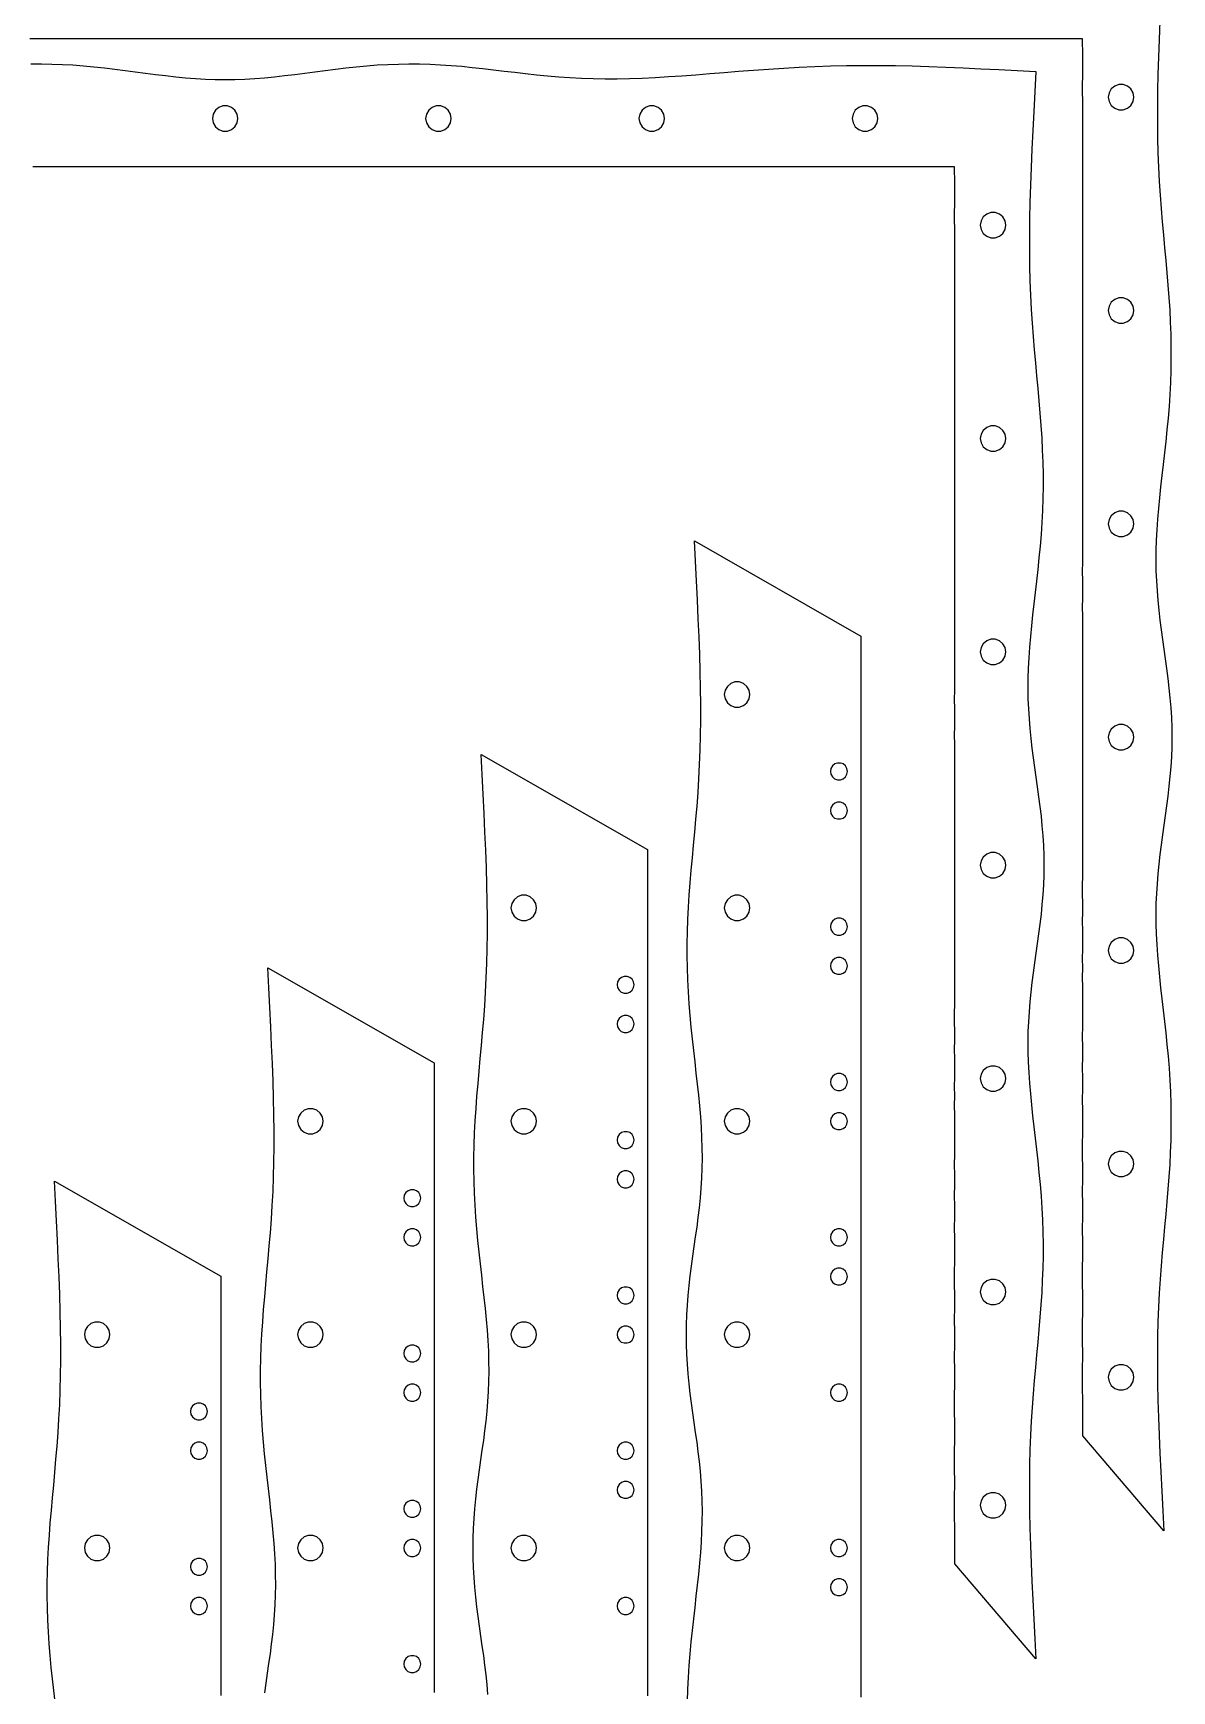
# Model space of a CAD drawing. Header units: metres. Extents: x 28 to 1492, y 12 to 1398.
# Drawn here: x 955 to 1221.9, y 806.5 to 1195 of the extents above; entities that cross this region are included whole.
import ezdxf

# ---------------------------------------------------------------- set-up
doc = ezdxf.new("R2010")
doc.units = ezdxf.units.M

msp = doc.modelspace()

# ---------------------------------------------------------------- linework, layer by layer
for points in [[(1219.1, 1197.78), (1218.92, 1193.53), (1218.76, 1189.4), (1218.64, 1185.38), (1218.55, 1181.48), (1218.51, 1177.7), (1218.51, 1174.02), (1218.56, 1170.44), (1218.65, 1166.96), (1218.78, 1163.58), (1218.95, 1160.27), (1219.16, 1157.04), (1219.39, 1153.88), (1219.65, 1150.78), (1219.92, 1147.73), (1220.19, 1144.72), (1220.47, 1141.76), (1220.73, 1138.82), (1220.98, 1135.91), (1221.2, 1133.02), (1221.39, 1130.14), (1221.54, 1127.28), (1221.64, 1124.43), (1221.7, 1121.59), (1221.7, 1118.76), (1221.66, 1115.94), (1221.57, 1113.12), (1221.42, 1110.33), (1221.24, 1107.54), (1221.01, 1104.78), (1220.75, 1102.03), (1220.47, 1099.31), (1220.17, 1096.61), (1219.86, 1093.94), (1219.56, 1091.3), (1219.26, 1088.69), (1218.98, 1086.12), (1218.74, 1083.58), (1218.52, 1081.07), (1218.35, 1078.6), (1218.23, 1076.15), (1218.16, 1073.74), (1218.14, 1071.36), (1218.18, 1069), (1218.27, 1066.66), (1218.42, 1064.34), (1218.61, 1062.03), (1218.84, 1059.74), (1219.11, 1057.46), (1219.4, 1055.18), (1219.72, 1052.9), (1220.04, 1050.63), (1220.36, 1048.35), (1220.68, 1046.07), (1220.97, 1043.79), (1221.23, 1041.5), (1221.46, 1039.2), (1221.65, 1036.91), (1221.78, 1034.6), (1221.87, 1032.3), (1221.9, 1030), (1221.87, 1027.7), (1221.78, 1025.4), (1221.65, 1023.09), (1221.46, 1020.8), (1221.23, 1018.5), (1220.97, 1016.21), (1220.68, 1013.93), (1220.36, 1011.65), (1220.04, 1009.37), (1219.72, 1007.1), (1219.4, 1004.82), (1219.11, 1002.54), (1218.84, 1000.26), (1218.61, 997.97), (1218.42, 995.66), (1218.27, 993.34), (1218.18, 991), (1218.14, 988.64), (1218.16, 986.26), (1218.23, 983.85), (1218.35, 981.4), (1218.52, 978.93), (1218.74, 976.42), (1218.98, 973.88), (1219.26, 971.31), (1219.56, 968.7), (1219.86, 966.06), (1220.17, 963.39), (1220.47, 960.69), (1220.75, 957.97), (1221.01, 955.22), (1221.24, 952.46), (1221.42, 949.67), (1221.57, 946.88), (1221.66, 944.06), (1221.7, 941.24), (1221.7, 938.41), (1221.64, 935.57), (1221.54, 932.72), (1221.39, 929.86), (1221.2, 926.98), (1220.98, 924.09), (1220.73, 921.18), (1220.47, 918.24), (1220.19, 915.28), (1219.92, 912.27), (1219.65, 909.22), (1219.39, 906.12), (1219.16, 902.96), (1218.95, 899.73), (1218.78, 896.42), (1218.65, 893.04), (1218.56, 889.56), (1218.51, 885.98), (1218.51, 882.3), (1218.55, 878.52), (1218.64, 874.62), (1218.76, 870.6), (1218.92, 866.47), (1219.1, 862.22), (1219.31, 857.84), (1219.53, 853.35), (1219.76, 848.74), (1220, 844.01), (1201, 866.31), (1201, 870.27), (1201, 874.15), (1200.99, 877.94), (1200.99, 881.64), (1201, 885.26), (1200.99, 888.8), (1200.99, 892.26), (1201, 895.66), (1201, 898.99), (1200.99, 902.25), (1200.99, 905.45), (1201, 908.6), (1201, 911.68), (1200.99, 914.71), (1201, 917.69), (1201, 920.62), (1200.99, 923.51), (1201, 926.34), (1201, 929.14), (1200.99, 931.89), (1200.99, 934.6), (1201, 937.27), (1201, 939.91), (1201, 942.51), (1200.99, 945.07), (1201, 947.61), (1201, 950.11), (1200.99, 952.58), (1201, 955.02), (1201, 957.44), (1200.99, 959.83), (1201, 962.2), (1201, 964.54), (1201, 966.86), (1201, 969.16), (1201, 971.43), (1200.99, 973.69), (1201, 975.93), (1200.99, 978.15), (1201, 980.35), (1201, 982.53), (1201, 984.7), (1200.99, 986.86), (1201, 989), (1201, 991.13), (1200.99, 993.24), (1200.99, 995.35), (1201, 997.44), (1201, 999.53), (1201, 1001.6), (1201, 1003.67), (1201, 1005.72), (1201, 1007.77), (1201, 1009.81), (1201, 1011.85), (1201, 1013.88), (1201, 1015.91), (1201, 1017.93), (1201, 1019.95), (1201, 1021.96), (1201, 1023.98), (1201, 1025.99), (1201, 1028), (1201, 1030), (1201, 1032), (1201, 1034.01), (1201, 1036.02), (1201, 1038.04), (1201, 1040.05), (1201, 1042.07), (1201, 1044.09), (1201, 1046.12), (1201, 1048.15), (1201, 1050.19), (1201, 1052.23), (1201, 1054.28), (1201, 1056.33), (1201, 1058.4), (1200.99, 1060.47), (1201, 1062.56), (1201, 1064.65), (1201, 1066.76), (1200.99, 1068.87), (1201, 1071), (1201, 1073.14), (1201, 1075.3), (1201, 1077.47), (1201, 1079.65), (1201, 1081.85), (1201, 1084.07), (1201, 1086.31), (1201, 1088.57), (1201, 1090.84), (1201, 1093.14), (1201, 1095.46), (1201, 1097.8), (1201, 1100.17), (1201, 1102.56), (1201, 1104.98), (1201, 1107.42), (1201, 1109.89), (1201, 1112.39), (1201, 1114.93), (1201, 1117.49), (1201, 1120.09), (1201, 1122.73), (1201, 1125.4), (1201, 1128.11), (1201, 1130.86), (1201, 1133.66), (1201, 1136.49), (1201, 1139.38), (1201, 1142.31), (1201, 1145.29), (1201, 1148.32), (1201, 1151.4), (1201, 1154.55), (1201, 1157.75), (1201, 1161.01), (1201, 1164.34), (1201, 1167.74), (1201, 1171.2), (1201, 1174.74), (1201, 1178.36), (1200.99, 1182.06), (1201, 1185.85), (1201, 1189.73), (1200.99, 1193.69), (1196.85, 1193.69), (1192.8, 1193.69), (1188.85, 1193.69), (1184.98, 1193.69), (1181.2, 1193.69), (1177.5, 1193.69), (1173.88, 1193.69), (1170.33, 1193.69), (1166.85, 1193.69), (1163.44, 1193.7), (1160.1, 1193.69), (1156.82, 1193.69), (1153.59, 1193.69), (1150.43, 1193.69), (1147.31, 1193.7), (1144.25, 1193.69), (1141.24, 1193.69), (1138.28, 1193.69), (1135.36, 1193.69), (1132.49, 1193.69), (1129.66, 1193.69), (1126.87, 1193.69), (1124.11, 1193.69), (1121.4, 1193.7), (1118.72, 1193.7), (1116.07, 1193.69), (1113.46, 1193.69), (1110.87, 1193.69), (1108.32, 1193.69), (1105.79, 1193.69), (1103.3, 1193.69), (1100.83, 1193.69), (1098.38, 1193.69), (1095.96, 1193.69), (1093.56, 1193.7), (1091.18, 1193.69), (1088.82, 1193.69), (1086.49, 1193.69), (1084.17, 1193.7), (1081.87, 1193.69), (1079.58, 1193.7), (1077.32, 1193.69), (1075.07, 1193.69), (1072.83, 1193.69), (1070.6, 1193.69), (1068.39, 1193.7), (1066.2, 1193.69), (1064.01, 1193.69), (1061.83, 1193.69), (1059.67, 1193.7), (1057.51, 1193.69), (1055.36, 1193.69), (1053.22, 1193.69), (1051.09, 1193.7), (1048.96, 1193.7), (1046.84, 1193.69), (1044.72, 1193.69), (1042.61, 1193.69), (1040.5, 1193.7), (1038.4, 1193.7), (1036.29, 1193.69), (1034.19, 1193.69), (1032.09, 1193.69), (1030, 1193.7), (1027.91, 1193.69), (1025.81, 1193.69), (1023.71, 1193.7), (1021.6, 1193.7), (1019.5, 1193.7), (1017.39, 1193.69), (1015.28, 1193.69), (1013.16, 1193.69), (1011.04, 1193.7), (1008.91, 1193.7), (1006.78, 1193.69), (1004.64, 1193.69), (1002.49, 1193.69), (1000.33, 1193.69), (998.17, 1193.69), (995.99, 1193.7), (993.8, 1193.69), (991.61, 1193.69), (989.4, 1193.69), (987.17, 1193.7), (984.93, 1193.69), (982.68, 1193.7), (980.42, 1193.7), (978.13, 1193.69), (975.83, 1193.69), (973.51, 1193.69), (971.18, 1193.7), (968.82, 1193.69), (966.44, 1193.69), (964.04, 1193.69), (961.62, 1193.69), (959.17, 1193.69), (956.7, 1193.69), (954.21, 1193.69)], [(954.45, 1187.79), (956.92, 1187.81), (959.4, 1187.77), (961.87, 1187.68), (964.34, 1187.54), (966.8, 1187.35), (969.25, 1187.12), (971.69, 1186.86), (974.12, 1186.57), (976.54, 1186.27), (978.94, 1185.95), (981.33, 1185.63), (983.7, 1185.33), (986.06, 1185.04), (988.41, 1184.78), (990.74, 1184.56), (993.07, 1184.38), (995.38, 1184.24), (997.7, 1184.16), (1000, 1184.14), (1002.3, 1184.16), (1004.62, 1184.24), (1006.93, 1184.38), (1009.26, 1184.56), (1011.59, 1184.78), (1013.94, 1185.04), (1016.3, 1185.33), (1018.67, 1185.63), (1021.06, 1185.95), (1023.46, 1186.27), (1025.88, 1186.57), (1028.31, 1186.86), (1030.75, 1187.12), (1033.2, 1187.35), (1035.66, 1187.54), (1038.13, 1187.68), (1040.6, 1187.77), (1043.08, 1187.81), (1045.55, 1187.79), (1048.03, 1187.72), (1050.51, 1187.6), (1052.98, 1187.43), (1055.46, 1187.23), (1057.94, 1186.98), (1060.42, 1186.71), (1062.91, 1186.42), (1065.4, 1186.12), (1067.92, 1185.82), (1070.44, 1185.53), (1072.99, 1185.25), (1075.57, 1185), (1078.18, 1184.78), (1080.83, 1184.6), (1083.52, 1184.46), (1086.26, 1184.37), (1089.05, 1184.32), (1091.9, 1184.33), (1094.8, 1184.38), (1097.77, 1184.49), (1100.81, 1184.63), (1103.91, 1184.81), (1107.07, 1185.03), (1110.3, 1185.27), (1113.59, 1185.53), (1116.95, 1185.8), (1120.36, 1186.07), (1123.83, 1186.34), (1127.35, 1186.59), (1130.92, 1186.82), (1134.54, 1187.02), (1138.2, 1187.18), (1141.91, 1187.31), (1145.65, 1187.4), (1149.43, 1187.45), (1153.25, 1187.45), (1157.11, 1187.41), (1161.01, 1187.32), (1164.95, 1187.2), (1168.95, 1187.05), (1173.01, 1186.87), (1177.13, 1186.67), (1181.33, 1186.45), (1185.61, 1186.22), (1189.99, 1186), (1189.76, 1181.26), (1189.53, 1176.65), (1189.31, 1172.16), (1189.1, 1167.78), (1188.92, 1163.53), (1188.76, 1159.4), (1188.64, 1155.38), (1188.55, 1151.48), (1188.51, 1147.7), (1188.51, 1144.02), (1188.56, 1140.44), (1188.65, 1136.96), (1188.78, 1133.58), (1188.95, 1130.27), (1189.16, 1127.04), (1189.39, 1123.88), (1189.65, 1120.78), (1189.92, 1117.73), (1190.19, 1114.72), (1190.47, 1111.76), (1190.73, 1108.82), (1190.98, 1105.91), (1191.2, 1103.02), (1191.39, 1100.14), (1191.54, 1097.28), (1191.64, 1094.43), (1191.7, 1091.59), (1191.7, 1088.76), (1191.66, 1085.94), (1191.57, 1083.12), (1191.42, 1080.33), (1191.24, 1077.54), (1191.01, 1074.78), (1190.75, 1072.03), (1190.47, 1069.31), (1190.17, 1066.61), (1189.86, 1063.94), (1189.56, 1061.3), (1189.26, 1058.69), (1188.98, 1056.12), (1188.74, 1053.58), (1188.52, 1051.07), (1188.35, 1048.6), (1188.23, 1046.15), (1188.16, 1043.74), (1188.14, 1041.36), (1188.18, 1039), (1188.27, 1036.66), (1188.42, 1034.34), (1188.61, 1032.03), (1188.84, 1029.74), (1189.11, 1027.46), (1189.4, 1025.18), (1189.72, 1022.9), (1190.04, 1020.63), (1190.36, 1018.35), (1190.68, 1016.07), (1190.97, 1013.79), (1191.23, 1011.5), (1191.46, 1009.2), (1191.65, 1006.91), (1191.78, 1004.6), (1191.87, 1002.3), (1191.9, 1000), (1191.87, 997.7), (1191.78, 995.4), (1191.65, 993.09), (1191.46, 990.8), (1191.23, 988.5), (1190.97, 986.21), (1190.68, 983.93), (1190.36, 981.65), (1190.04, 979.37), (1189.72, 977.1), (1189.4, 974.82), (1189.11, 972.54), (1188.84, 970.26), (1188.61, 967.97), (1188.42, 965.66), (1188.27, 963.34), (1188.18, 961), (1188.14, 958.64), (1188.16, 956.26), (1188.23, 953.85), (1188.35, 951.4), (1188.52, 948.93), (1188.74, 946.42), (1188.98, 943.88), (1189.26, 941.31), (1189.56, 938.7), (1189.86, 936.06), (1190.17, 933.39), (1190.47, 930.69), (1190.75, 927.97), (1191.01, 925.22), (1191.24, 922.46), (1191.42, 919.67), (1191.57, 916.88), (1191.66, 914.06), (1191.7, 911.24), (1191.7, 908.41), (1191.64, 905.57), (1191.54, 902.72), (1191.39, 899.86), (1191.2, 896.98), (1190.98, 894.09), (1190.73, 891.18), (1190.47, 888.24), (1190.19, 885.28), (1189.92, 882.27), (1189.65, 879.22), (1189.39, 876.12), (1189.16, 872.96), (1188.95, 869.73), (1188.78, 866.42), (1188.65, 863.04), (1188.56, 859.56), (1188.51, 855.98), (1188.51, 852.3), (1188.55, 848.52), (1188.64, 844.62), (1188.76, 840.6), (1188.92, 836.47), (1189.1, 832.22), (1189.31, 827.84), (1189.53, 823.35), (1189.76, 818.74), (1190, 814.01), (1171, 836.31), (1171, 840.27), (1171, 844.15), (1170.99, 847.94), (1170.99, 851.64), (1171, 855.26), (1170.99, 858.8), (1170.99, 862.26), (1171, 865.66), (1171, 868.99), (1170.99, 872.25), (1170.99, 875.45), (1171, 878.6), (1171, 881.68), (1170.99, 884.71), (1171, 887.69), (1171, 890.62), (1170.99, 893.51), (1171, 896.34), (1171, 899.14), (1170.99, 901.89), (1170.99, 904.6), (1171, 907.27), (1171, 909.91), (1171, 912.51), (1170.99, 915.07), (1171, 917.61), (1171, 920.11), (1170.99, 922.58), (1171, 925.02), (1171, 927.44), (1170.99, 929.83), (1171, 932.2), (1171, 934.54), (1171, 936.86), (1171, 939.16), (1171, 941.43), (1170.99, 943.69), (1171, 945.93), (1170.99, 948.15), (1171, 950.35), (1171, 952.53), (1171, 954.7), (1170.99, 956.86), (1171, 959), (1171, 961.13), (1170.99, 963.24), (1170.99, 965.35), (1171, 967.44), (1171, 969.53), (1171, 971.6), (1171, 973.67), (1171, 975.72), (1171, 977.77), (1171, 979.81), (1171, 981.85), (1171, 983.88), (1171, 985.91), (1171, 987.93), (1171, 989.95), (1171, 991.96), (1171, 993.98), (1171, 995.99), (1171, 998), (1171, 1000), (1171, 1002), (1171, 1004.01), (1171, 1006.02), (1171, 1008.04), (1171, 1010.05), (1171, 1012.07), (1171, 1014.09), (1171, 1016.12), (1171, 1018.15), (1171, 1020.19), (1171, 1022.23), (1171, 1024.28), (1171, 1026.33), (1171, 1028.4), (1170.99, 1030.47), (1171, 1032.56), (1171, 1034.65), (1171, 1036.76), (1170.99, 1038.87), (1171, 1041), (1171, 1043.14), (1171, 1045.3), (1171, 1047.47), (1171, 1049.65), (1171, 1051.85), (1171, 1054.07), (1171, 1056.31), (1171, 1058.57), (1171, 1060.84), (1171, 1063.14), (1171, 1065.46), (1171, 1067.8), (1171, 1070.17), (1171, 1072.56), (1171, 1074.98), (1171, 1077.42), (1171, 1079.89), (1171, 1082.39), (1171, 1084.93), (1171, 1087.49), (1171, 1090.09), (1171, 1092.73), (1171, 1095.4), (1171, 1098.11), (1171, 1100.86), (1171, 1103.66), (1171, 1106.49), (1171, 1109.38), (1171, 1112.31), (1171, 1115.29), (1171, 1118.32), (1171, 1121.4), (1171, 1124.55), (1171, 1127.75), (1171, 1131.01), (1171, 1134.34), (1171, 1137.74), (1171, 1141.2), (1171, 1144.74), (1171, 1148.36), (1170.99, 1152.06), (1171, 1155.85), (1171, 1159.73), (1170.99, 1163.69), (1166.85, 1163.69), (1162.8, 1163.69), (1158.85, 1163.69), (1154.98, 1163.69), (1151.2, 1163.69), (1147.5, 1163.69), (1143.88, 1163.69), (1140.33, 1163.69), (1136.85, 1163.69), (1133.44, 1163.7), (1130.1, 1163.69), (1126.82, 1163.69), (1123.59, 1163.69), (1120.43, 1163.69), (1117.31, 1163.7), (1114.25, 1163.69), (1111.24, 1163.69), (1108.28, 1163.69), (1105.36, 1163.69), (1102.49, 1163.69), (1099.66, 1163.69), (1096.87, 1163.69), (1094.11, 1163.69), (1091.4, 1163.7), (1088.72, 1163.7), (1086.07, 1163.69), (1083.46, 1163.69), (1080.87, 1163.69), (1078.32, 1163.69), (1075.79, 1163.69), (1073.3, 1163.69), (1070.83, 1163.69), (1068.38, 1163.69), (1065.96, 1163.69), (1063.56, 1163.7), (1061.18, 1163.69), (1058.82, 1163.69), (1056.49, 1163.69), (1054.17, 1163.7), (1051.87, 1163.69), (1049.58, 1163.7), (1047.32, 1163.69), (1045.07, 1163.69), (1042.83, 1163.69), (1040.6, 1163.69), (1038.39, 1163.7), (1036.2, 1163.69), (1034.01, 1163.69), (1031.83, 1163.69), (1029.67, 1163.7), (1027.51, 1163.69), (1025.36, 1163.69), (1023.22, 1163.69), (1021.09, 1163.7), (1018.96, 1163.7), (1016.84, 1163.69), (1014.72, 1163.69), (1012.61, 1163.69), (1010.5, 1163.7), (1008.4, 1163.7), (1006.29, 1163.69), (1004.19, 1163.69), (1002.09, 1163.69), (1000, 1163.7), (997.91, 1163.69), (995.81, 1163.69), (993.71, 1163.7), (991.6, 1163.7), (989.5, 1163.7), (987.39, 1163.69), (985.28, 1163.69), (983.16, 1163.69), (981.04, 1163.7), (978.91, 1163.7), (976.78, 1163.69), (974.64, 1163.69), (972.49, 1163.69), (970.33, 1163.69), (968.17, 1163.69), (965.99, 1163.7), (963.8, 1163.69), (961.61, 1163.69), (959.4, 1163.69), (957.17, 1163.7), (954.93, 1163.69)], [(1213, 1180), (1212.81, 1181.02), (1212.29, 1181.92), (1211.5, 1182.59), (1210.52, 1182.95), (1209.48, 1182.95), (1208.51, 1182.59), (1207.71, 1181.92), (1207.19, 1181.02), (1207, 1180), (1207.19, 1178.98), (1207.71, 1178.08), (1208.5, 1177.41), (1209.48, 1177.05), (1210.52, 1177.05), (1211.5, 1177.41), (1212.29, 1178.08), (1212.81, 1178.98), (1213, 1180)], [(1003, 1175), (1002.81, 1176.02), (1002.29, 1176.92), (1001.5, 1177.59), (1000.52, 1177.95), (999.48, 1177.95), (998.51, 1177.59), (997.71, 1176.92), (997.19, 1176.02), (997, 1175), (997.19, 1173.98), (997.71, 1173.08), (998.5, 1172.41), (999.48, 1172.05), (1000.52, 1172.05), (1001.5, 1172.41), (1002.29, 1173.08), (1002.81, 1173.98), (1003, 1175)], [(1053, 1175), (1052.81, 1176.02), (1052.29, 1176.92), (1051.5, 1177.59), (1050.52, 1177.95), (1049.48, 1177.95), (1048.51, 1177.59), (1047.71, 1176.92), (1047.19, 1176.02), (1047, 1175), (1047.19, 1173.98), (1047.71, 1173.08), (1048.5, 1172.41), (1049.48, 1172.05), (1050.52, 1172.05), (1051.5, 1172.41), (1052.29, 1173.08), (1052.81, 1173.98), (1053, 1175)], [(1103, 1175), (1102.81, 1176.02), (1102.29, 1176.92), (1101.5, 1177.59), (1100.52, 1177.95), (1099.48, 1177.95), (1098.51, 1177.59), (1097.71, 1176.92), (1097.19, 1176.02), (1097, 1175), (1097.19, 1173.98), (1097.71, 1173.08), (1098.5, 1172.41), (1099.48, 1172.05), (1100.52, 1172.05), (1101.5, 1172.41), (1102.29, 1173.08), (1102.81, 1173.98), (1103, 1175)], [(1153, 1175), (1152.81, 1176.02), (1152.29, 1176.92), (1151.5, 1177.59), (1150.52, 1177.95), (1149.48, 1177.95), (1148.51, 1177.59), (1147.71, 1176.92), (1147.19, 1176.02), (1147, 1175), (1147.19, 1173.98), (1147.71, 1173.08), (1148.5, 1172.41), (1149.48, 1172.05), (1150.52, 1172.05), (1151.5, 1172.41), (1152.29, 1173.08), (1152.81, 1173.98), (1153, 1175)], [(1183, 1150), (1182.81, 1151.02), (1182.29, 1151.92), (1181.5, 1152.59), (1180.52, 1152.95), (1179.48, 1152.95), (1178.51, 1152.59), (1177.71, 1151.92), (1177.19, 1151.02), (1177, 1150), (1177.19, 1148.98), (1177.71, 1148.08), (1178.5, 1147.41), (1179.48, 1147.05), (1180.52, 1147.05), (1181.5, 1147.41), (1182.29, 1148.08), (1182.81, 1148.98), (1183, 1150)], [(1213, 1130), (1212.81, 1131.02), (1212.29, 1131.92), (1211.5, 1132.59), (1210.52, 1132.95), (1209.48, 1132.95), (1208.51, 1132.59), (1207.71, 1131.92), (1207.19, 1131.02), (1207, 1130), (1207.19, 1128.98), (1207.71, 1128.08), (1208.5, 1127.41), (1209.48, 1127.05), (1210.52, 1127.05), (1211.5, 1127.41), (1212.29, 1128.08), (1212.81, 1128.98), (1213, 1130)], [(1183, 1100), (1182.81, 1101.02), (1182.29, 1101.92), (1181.5, 1102.59), (1180.52, 1102.95), (1179.48, 1102.95), (1178.51, 1102.59), (1177.71, 1101.92), (1177.19, 1101.02), (1177, 1100), (1177.19, 1098.98), (1177.71, 1098.08), (1178.5, 1097.41), (1179.48, 1097.05), (1180.52, 1097.05), (1181.5, 1097.41), (1182.29, 1098.08), (1182.81, 1098.98), (1183, 1100)], [(1213, 1080), (1212.81, 1081.02), (1212.29, 1081.92), (1211.5, 1082.59), (1210.52, 1082.95), (1209.48, 1082.95), (1208.51, 1082.59), (1207.71, 1081.92), (1207.19, 1081.02), (1207, 1080), (1207.19, 1078.98), (1207.71, 1078.08), (1208.5, 1077.41), (1209.48, 1077.05), (1210.52, 1077.05), (1211.5, 1077.41), (1212.29, 1078.08), (1212.81, 1078.98), (1213, 1080)], [(1108.34, 804.06), (1108.43, 806.88), (1108.58, 809.67), (1108.76, 812.46), (1108.99, 815.22), (1109.25, 817.97), (1109.53, 820.69), (1109.83, 823.39), (1110.14, 826.06), (1110.44, 828.7), (1110.74, 831.31), (1111.02, 833.88), (1111.26, 836.42), (1111.48, 838.93), (1111.65, 841.4), (1111.77, 843.85), (1111.84, 846.26), (1111.86, 848.64), (1111.82, 851), (1111.73, 853.34), (1111.58, 855.66), (1111.39, 857.97), (1111.16, 860.26), (1110.89, 862.54), (1110.6, 864.82), (1110.28, 867.1), (1109.96, 869.37), (1109.64, 871.65), (1109.32, 873.93), (1109.03, 876.21), (1108.77, 878.5), (1108.54, 880.8), (1108.35, 883.09), (1108.22, 885.4), (1108.13, 887.7), (1108.1, 890), (1108.13, 892.3), (1108.22, 894.6), (1108.35, 896.91), (1108.54, 899.2), (1108.77, 901.5), (1109.03, 903.79), (1109.32, 906.07), (1109.64, 908.35), (1109.96, 910.63), (1110.28, 912.9), (1110.6, 915.18), (1110.89, 917.46), (1111.16, 919.74), (1111.39, 922.03), (1111.58, 924.34), (1111.73, 926.66), (1111.82, 929), (1111.86, 931.36), (1111.84, 933.74), (1111.77, 936.15), (1111.65, 938.6), (1111.48, 941.07), (1111.26, 943.58), (1111.02, 946.12), (1110.74, 948.69), (1110.44, 951.3), (1110.14, 953.94), (1109.83, 956.61), (1109.53, 959.31), (1109.25, 962.03), (1108.99, 964.78), (1108.76, 967.54), (1108.58, 970.33), (1108.43, 973.12), (1108.34, 975.94), (1108.3, 978.76), (1108.3, 981.59), (1108.36, 984.43), (1108.46, 987.28), (1108.61, 990.14), (1108.8, 993.02), (1109.02, 995.91), (1109.27, 998.82), (1109.53, 1001.76), (1109.81, 1004.72), (1110.08, 1007.73), (1110.35, 1010.78), (1110.61, 1013.88), (1110.84, 1017.04), (1111.05, 1020.27), (1111.22, 1023.58), (1111.35, 1026.96), (1111.44, 1030.44), (1111.49, 1034.02), (1111.49, 1037.7), (1111.45, 1041.48), (1111.36, 1045.38), (1111.24, 1049.4), (1111.08, 1053.53), (1110.9, 1057.78), (1110.69, 1062.16), (1110.47, 1066.65), (1110.24, 1071.26), (1110, 1075.99), (1149, 1053.69), (1149, 1049.73), (1149, 1045.85), (1149.01, 1042.06), (1149.01, 1038.36), (1149, 1034.74), (1149.01, 1031.2), (1149.01, 1027.74), (1149, 1024.34), (1149, 1021.01), (1149.01, 1017.75), (1149.01, 1014.55), (1149, 1011.4), (1149, 1008.32), (1149.01, 1005.29), (1149, 1002.31), (1149, 999.38), (1149.01, 996.49), (1149, 993.66), (1149, 990.86), (1149.01, 988.11), (1149.01, 985.4), (1149, 982.73), (1149, 980.09), (1149, 977.49), (1149.01, 974.93), (1149, 972.39), (1149, 969.89), (1149.01, 967.42), (1149, 964.98), (1149, 962.56), (1149.01, 960.17), (1149, 957.8), (1149, 955.46), (1149, 953.14), (1149, 950.84), (1149, 948.57), (1149.01, 946.31), (1149, 944.07), (1149.01, 941.85), (1149, 939.65), (1149, 937.47), (1149, 935.3), (1149.01, 933.14), (1149, 931), (1149, 928.87), (1149.01, 926.76), (1149.01, 924.65), (1149, 922.56), (1149, 920.47), (1149, 918.4), (1149, 916.33), (1149, 914.28), (1149, 912.23), (1149, 910.19), (1149, 908.15), (1149, 906.12), (1149, 904.09), (1149, 902.07), (1149, 900.05), (1149, 898.04), (1149, 896.02), (1149, 894.01), (1149, 892), (1149, 890), (1149, 888), (1149, 885.99), (1149, 883.98), (1149, 881.96), (1149, 879.95), (1149, 877.93), (1149, 875.91), (1149, 873.88), (1149, 871.85), (1149, 869.81), (1149, 867.77), (1149, 865.72), (1149, 863.67), (1149, 861.6), (1149.01, 859.53), (1149, 857.44), (1149, 855.35), (1149, 853.24), (1149.01, 851.13), (1149, 849), (1149, 846.86), (1149, 844.7), (1149, 842.53), (1149, 840.35), (1149, 838.15), (1149, 835.93), (1149, 833.69), (1149, 831.43), (1149, 829.16), (1149, 826.86), (1149, 824.54), (1149, 822.2), (1149, 819.83), (1149, 817.44), (1149, 815.02), (1149, 812.58), (1149, 810.11), (1149, 807.61), (1149, 805.07)], [(1183, 1050), (1182.81, 1051.02), (1182.29, 1051.92), (1181.5, 1052.59), (1180.52, 1052.95), (1179.48, 1052.95), (1178.51, 1052.59), (1177.71, 1051.92), (1177.19, 1051.02), (1177, 1050), (1177.19, 1048.98), (1177.71, 1048.08), (1178.5, 1047.41), (1179.48, 1047.05), (1180.52, 1047.05), (1181.5, 1047.41), (1182.29, 1048.08), (1182.81, 1048.98), (1183, 1050)], [(1123, 1040), (1122.81, 1041.02), (1122.29, 1041.92), (1121.5, 1042.59), (1120.52, 1042.95), (1119.48, 1042.95), (1118.51, 1042.59), (1117.71, 1041.92), (1117.19, 1041.02), (1117, 1040), (1117.19, 1038.98), (1117.71, 1038.08), (1118.5, 1037.41), (1119.48, 1037.05), (1120.52, 1037.05), (1121.5, 1037.41), (1122.29, 1038.08), (1122.81, 1038.98), (1123, 1040)], [(1213, 1030), (1212.81, 1031.02), (1212.29, 1031.92), (1211.5, 1032.59), (1210.52, 1032.95), (1209.48, 1032.95), (1208.51, 1032.59), (1207.71, 1031.92), (1207.19, 1031.02), (1207, 1030), (1207.19, 1028.98), (1207.71, 1028.08), (1208.5, 1027.41), (1209.48, 1027.05), (1210.52, 1027.05), (1211.5, 1027.41), (1212.29, 1028.08), (1212.81, 1028.98), (1213, 1030)], [(1061.58, 805.66), (1061.39, 807.97), (1061.16, 810.26), (1060.89, 812.54), (1060.6, 814.82), (1060.28, 817.1), (1059.96, 819.37), (1059.64, 821.65), (1059.32, 823.93), (1059.03, 826.21), (1058.77, 828.5), (1058.54, 830.8), (1058.35, 833.09), (1058.22, 835.4), (1058.13, 837.7), (1058.1, 840), (1058.13, 842.3), (1058.22, 844.6), (1058.35, 846.91), (1058.54, 849.2), (1058.77, 851.5), (1059.03, 853.79), (1059.32, 856.07), (1059.64, 858.35), (1059.96, 860.63), (1060.28, 862.9), (1060.6, 865.18), (1060.89, 867.46), (1061.16, 869.74), (1061.39, 872.03), (1061.58, 874.34), (1061.73, 876.66), (1061.82, 879), (1061.86, 881.36), (1061.84, 883.74), (1061.77, 886.15), (1061.65, 888.6), (1061.48, 891.07), (1061.26, 893.58), (1061.02, 896.12), (1060.74, 898.69), (1060.44, 901.3), (1060.14, 903.94), (1059.83, 906.61), (1059.53, 909.31), (1059.25, 912.03), (1058.99, 914.78), (1058.76, 917.54), (1058.58, 920.33), (1058.43, 923.12), (1058.34, 925.94), (1058.3, 928.76), (1058.3, 931.59), (1058.36, 934.43), (1058.46, 937.28), (1058.61, 940.14), (1058.8, 943.02), (1059.02, 945.91), (1059.27, 948.82), (1059.53, 951.76), (1059.81, 954.72), (1060.08, 957.73), (1060.35, 960.78), (1060.61, 963.88), (1060.84, 967.04), (1061.05, 970.27), (1061.22, 973.58), (1061.35, 976.96), (1061.44, 980.44), (1061.49, 984.02), (1061.49, 987.7), (1061.45, 991.48), (1061.36, 995.38), (1061.24, 999.4), (1061.08, 1003.53), (1060.9, 1007.78), (1060.69, 1012.16), (1060.47, 1016.65), (1060.24, 1021.26), (1060, 1025.99), (1099, 1003.69), (1099, 999.73), (1099, 995.85), (1099.01, 992.06), (1099.01, 988.36), (1099, 984.74), (1099.01, 981.2), (1099.01, 977.74), (1099, 974.34), (1099, 971.01), (1099.01, 967.75), (1099.01, 964.55), (1099, 961.4), (1099, 958.32), (1099.01, 955.29), (1099, 952.31), (1099, 949.38), (1099.01, 946.49), (1099, 943.66), (1099, 940.86), (1099.01, 938.11), (1099.01, 935.4), (1099, 932.73), (1099, 930.09), (1099, 927.49), (1099.01, 924.93), (1099, 922.39), (1099, 919.89), (1099.01, 917.42), (1099, 914.98), (1099, 912.56), (1099.01, 910.17), (1099, 907.8), (1099, 905.46), (1099, 903.14), (1099, 900.84), (1099, 898.57), (1099.01, 896.31), (1099, 894.07), (1099.01, 891.85), (1099, 889.65), (1099, 887.47), (1099, 885.3), (1099.01, 883.14), (1099, 881), (1099, 878.87), (1099.01, 876.76), (1099.01, 874.65), (1099, 872.56), (1099, 870.47), (1099, 868.4), (1099, 866.33), (1099, 864.28), (1099, 862.23), (1099, 860.19), (1099, 858.15), (1099, 856.12), (1099, 854.09), (1099, 852.07), (1099, 850.05), (1099, 848.04), (1099, 846.02), (1099, 844.01), (1099, 842), (1099, 840), (1099, 838), (1099, 835.99), (1099, 833.98), (1099, 831.96), (1099, 829.95), (1099, 827.93), (1099, 825.91), (1099, 823.88), (1099, 821.85), (1099, 819.81), (1099, 817.77), (1099, 815.72), (1099, 813.67), (1099, 811.6), (1099.01, 809.53), (1099, 807.44), (1099, 805.35)], [(1145.86, 1022), (1145.73, 1022.68), (1145.39, 1023.28), (1144.86, 1023.73), (1144.2, 1023.96), (1143.52, 1023.96), (1142.87, 1023.73), (1142.33, 1023.28), (1141.99, 1022.68), (1141.86, 1022), (1141.99, 1021.32), (1142.33, 1020.72), (1142.86, 1020.27), (1143.52, 1020.04), (1144.2, 1020.04), (1144.86, 1020.27), (1145.39, 1020.72), (1145.73, 1021.32), (1145.86, 1022)], [(1145.86, 1012.8), (1145.73, 1013.48), (1145.39, 1014.08), (1144.86, 1014.53), (1144.2, 1014.76), (1143.52, 1014.76), (1142.87, 1014.53), (1142.33, 1014.08), (1141.99, 1013.48), (1141.86, 1012.8), (1141.99, 1012.12), (1142.33, 1011.52), (1142.86, 1011.07), (1143.52, 1010.84), (1144.2, 1010.84), (1144.86, 1011.07), (1145.39, 1011.52), (1145.73, 1012.12), (1145.86, 1012.8)], [(1183, 1000), (1182.81, 1001.02), (1182.29, 1001.92), (1181.5, 1002.59), (1180.52, 1002.95), (1179.48, 1002.95), (1178.51, 1002.59), (1177.71, 1001.92), (1177.19, 1001.02), (1177, 1000), (1177.19, 998.98), (1177.71, 998.08), (1178.5, 997.41), (1179.48, 997.05), (1180.52, 997.05), (1181.5, 997.41), (1182.29, 998.08), (1182.81, 998.98), (1183, 1000)], [(1073, 990), (1072.81, 991.02), (1072.29, 991.92), (1071.5, 992.59), (1070.52, 992.95), (1069.48, 992.95), (1068.51, 992.59), (1067.71, 991.92), (1067.19, 991.02), (1067, 990), (1067.19, 988.98), (1067.71, 988.08), (1068.5, 987.41), (1069.48, 987.05), (1070.52, 987.05), (1071.5, 987.41), (1072.29, 988.08), (1072.81, 988.98), (1073, 990)], [(1123, 990), (1122.81, 991.02), (1122.29, 991.92), (1121.5, 992.59), (1120.52, 992.95), (1119.48, 992.95), (1118.51, 992.59), (1117.71, 991.92), (1117.19, 991.02), (1117, 990), (1117.19, 988.98), (1117.71, 988.08), (1118.5, 987.41), (1119.48, 987.05), (1120.52, 987.05), (1121.5, 987.41), (1122.29, 988.08), (1122.81, 988.98), (1123, 990)], [(1145.86, 985.6), (1145.73, 986.28), (1145.39, 986.88), (1144.86, 987.33), (1144.2, 987.56), (1143.52, 987.56), (1142.87, 987.33), (1142.33, 986.88), (1141.99, 986.28), (1141.86, 985.6), (1141.99, 984.92), (1142.33, 984.32), (1142.86, 983.87), (1143.52, 983.64), (1144.2, 983.64), (1144.86, 983.87), (1145.39, 984.32), (1145.73, 984.92), (1145.86, 985.6)], [(1213, 980), (1212.81, 981.02), (1212.29, 981.92), (1211.5, 982.59), (1210.52, 982.95), (1209.48, 982.95), (1208.51, 982.59), (1207.71, 981.92), (1207.19, 981.02), (1207, 980), (1207.19, 978.98), (1207.71, 978.08), (1208.5, 977.41), (1209.48, 977.05), (1210.52, 977.05), (1211.5, 977.41), (1212.29, 978.08), (1212.81, 978.98), (1213, 980)], [(1009.32, 806.07), (1009.64, 808.35), (1009.96, 810.63), (1010.28, 812.9), (1010.6, 815.18), (1010.89, 817.46), (1011.16, 819.74), (1011.39, 822.03), (1011.58, 824.34), (1011.73, 826.66), (1011.82, 829), (1011.86, 831.36), (1011.84, 833.74), (1011.77, 836.15), (1011.65, 838.6), (1011.48, 841.07), (1011.26, 843.58), (1011.02, 846.12), (1010.74, 848.69), (1010.44, 851.3), (1010.14, 853.94), (1009.83, 856.61), (1009.53, 859.31), (1009.25, 862.03), (1008.99, 864.78), (1008.76, 867.54), (1008.58, 870.33), (1008.43, 873.12), (1008.34, 875.94), (1008.3, 878.76), (1008.3, 881.59), (1008.36, 884.43), (1008.46, 887.28), (1008.61, 890.14), (1008.8, 893.02), (1009.02, 895.91), (1009.27, 898.82), (1009.53, 901.76), (1009.81, 904.72), (1010.08, 907.73), (1010.35, 910.78), (1010.61, 913.88), (1010.84, 917.04), (1011.05, 920.27), (1011.22, 923.58), (1011.35, 926.96), (1011.44, 930.44), (1011.49, 934.02), (1011.49, 937.7), (1011.45, 941.48), (1011.36, 945.38), (1011.24, 949.4), (1011.08, 953.53), (1010.9, 957.78), (1010.69, 962.16), (1010.47, 966.65), (1010.24, 971.26), (1010, 975.99), (1049, 953.69), (1049, 949.73), (1049, 945.85), (1049.01, 942.06), (1049.01, 938.36), (1049, 934.74), (1049.01, 931.2), (1049.01, 927.74), (1049, 924.34), (1049, 921.01), (1049.01, 917.75), (1049.01, 914.55), (1049, 911.4), (1049, 908.32), (1049.01, 905.29), (1049, 902.31), (1049, 899.38), (1049.01, 896.49), (1049, 893.66), (1049, 890.86), (1049.01, 888.11), (1049.01, 885.4), (1049, 882.73), (1049, 880.09), (1049, 877.49), (1049.01, 874.93), (1049, 872.39), (1049, 869.89), (1049.01, 867.42), (1049, 864.98), (1049, 862.56), (1049.01, 860.17), (1049, 857.8), (1049, 855.46), (1049, 853.14), (1049, 850.84), (1049, 848.57), (1049.01, 846.31), (1049, 844.07), (1049.01, 841.85), (1049, 839.65), (1049, 837.47), (1049, 835.3), (1049.01, 833.14), (1049, 831), (1049, 828.87), (1049.01, 826.76), (1049.01, 824.65), (1049, 822.56), (1049, 820.47), (1049, 818.4), (1049, 816.33), (1049, 814.28), (1049, 812.23), (1049, 810.19), (1049, 808.15), (1049, 806.12)], [(1145.86, 976.4), (1145.73, 977.08), (1145.39, 977.68), (1144.86, 978.13), (1144.2, 978.36), (1143.52, 978.36), (1142.87, 978.13), (1142.33, 977.68), (1141.99, 977.08), (1141.86, 976.4), (1141.99, 975.72), (1142.33, 975.12), (1142.86, 974.67), (1143.52, 974.44), (1144.2, 974.44), (1144.86, 974.67), (1145.39, 975.12), (1145.73, 975.72), (1145.86, 976.4)], [(1095.86, 972), (1095.73, 972.68), (1095.39, 973.28), (1094.86, 973.73), (1094.2, 973.96), (1093.52, 973.96), (1092.87, 973.73), (1092.33, 973.28), (1091.99, 972.68), (1091.86, 972), (1091.99, 971.32), (1092.33, 970.72), (1092.86, 970.27), (1093.52, 970.04), (1094.2, 970.04), (1094.86, 970.27), (1095.39, 970.72), (1095.73, 971.32), (1095.86, 972)], [(1095.86, 962.8), (1095.73, 963.48), (1095.39, 964.08), (1094.86, 964.53), (1094.2, 964.76), (1093.52, 964.76), (1092.87, 964.53), (1092.33, 964.08), (1091.99, 963.48), (1091.86, 962.8), (1091.99, 962.12), (1092.33, 961.52), (1092.86, 961.07), (1093.52, 960.84), (1094.2, 960.84), (1094.86, 961.07), (1095.39, 961.52), (1095.73, 962.12), (1095.86, 962.8)], [(1183, 950), (1182.81, 951.02), (1182.29, 951.92), (1181.5, 952.59), (1180.52, 952.95), (1179.48, 952.95), (1178.51, 952.59), (1177.71, 951.92), (1177.19, 951.02), (1177, 950), (1177.19, 948.98), (1177.71, 948.08), (1178.5, 947.41), (1179.48, 947.05), (1180.52, 947.05), (1181.5, 947.41), (1182.29, 948.08), (1182.81, 948.98), (1183, 950)], [(1145.86, 949.2), (1145.73, 949.88), (1145.39, 950.48), (1144.86, 950.93), (1144.2, 951.16), (1143.52, 951.16), (1142.87, 950.93), (1142.33, 950.48), (1141.99, 949.88), (1141.86, 949.2), (1141.99, 948.52), (1142.33, 947.92), (1142.86, 947.47), (1143.52, 947.24), (1144.2, 947.24), (1144.86, 947.47), (1145.39, 947.92), (1145.73, 948.52), (1145.86, 949.2)], [(1023, 940), (1022.81, 941.02), (1022.29, 941.92), (1021.5, 942.59), (1020.52, 942.95), (1019.48, 942.95), (1018.51, 942.59), (1017.71, 941.92), (1017.19, 941.02), (1017, 940), (1017.19, 938.98), (1017.71, 938.08), (1018.5, 937.41), (1019.48, 937.05), (1020.52, 937.05), (1021.5, 937.41), (1022.29, 938.08), (1022.81, 938.98), (1023, 940)], [(1073, 940), (1072.81, 941.02), (1072.29, 941.92), (1071.5, 942.59), (1070.52, 942.95), (1069.48, 942.95), (1068.51, 942.59), (1067.71, 941.92), (1067.19, 941.02), (1067, 940), (1067.19, 938.98), (1067.71, 938.08), (1068.5, 937.41), (1069.48, 937.05), (1070.52, 937.05), (1071.5, 937.41), (1072.29, 938.08), (1072.81, 938.98), (1073, 940)], [(1123, 940), (1122.81, 941.02), (1122.29, 941.92), (1121.5, 942.59), (1120.52, 942.95), (1119.48, 942.95), (1118.51, 942.59), (1117.71, 941.92), (1117.19, 941.02), (1117, 940), (1117.19, 938.98), (1117.71, 938.08), (1118.5, 937.41), (1119.48, 937.05), (1120.52, 937.05), (1121.5, 937.41), (1122.29, 938.08), (1122.81, 938.98), (1123, 940)], [(1145.86, 940), (1145.73, 940.68), (1145.39, 941.28), (1144.86, 941.73), (1144.2, 941.96), (1143.52, 941.96), (1142.87, 941.73), (1142.33, 941.28), (1141.99, 940.68), (1141.86, 940), (1141.99, 939.32), (1142.33, 938.72), (1142.86, 938.27), (1143.52, 938.04), (1144.2, 938.04), (1144.86, 938.27), (1145.39, 938.72), (1145.73, 939.32), (1145.86, 940)], [(1095.86, 935.6), (1095.73, 936.28), (1095.39, 936.88), (1094.86, 937.33), (1094.2, 937.56), (1093.52, 937.56), (1092.87, 937.33), (1092.33, 936.88), (1091.99, 936.28), (1091.86, 935.6), (1091.99, 934.92), (1092.33, 934.32), (1092.86, 933.87), (1093.52, 933.64), (1094.2, 933.64), (1094.86, 933.87), (1095.39, 934.32), (1095.73, 934.92), (1095.86, 935.6)], [(1213, 930), (1212.81, 931.02), (1212.29, 931.92), (1211.5, 932.59), (1210.52, 932.95), (1209.48, 932.95), (1208.51, 932.59), (1207.71, 931.92), (1207.19, 931.02), (1207, 930), (1207.19, 928.98), (1207.71, 928.08), (1208.5, 927.41), (1209.48, 927.05), (1210.52, 927.05), (1211.5, 927.41), (1212.29, 928.08), (1212.81, 928.98), (1213, 930)], [(960.14, 803.94), (959.83, 806.61), (959.53, 809.31), (959.25, 812.03), (958.99, 814.78), (958.76, 817.54), (958.58, 820.33), (958.43, 823.12), (958.34, 825.94), (958.3, 828.76), (958.3, 831.59), (958.36, 834.43), (958.46, 837.28), (958.61, 840.14), (958.8, 843.02), (959.02, 845.91), (959.27, 848.82), (959.53, 851.76), (959.81, 854.72), (960.08, 857.73), (960.35, 860.78), (960.61, 863.88), (960.84, 867.04), (961.05, 870.27), (961.22, 873.58), (961.35, 876.96), (961.44, 880.44), (961.49, 884.02), (961.49, 887.7), (961.45, 891.48), (961.36, 895.38), (961.24, 899.4), (961.08, 903.53), (960.9, 907.78), (960.69, 912.16), (960.47, 916.65), (960.24, 921.26), (960, 925.99), (999, 903.69), (999, 899.73), (999, 895.85), (999.01, 892.06), (999.01, 888.36), (999, 884.74), (999.01, 881.2), (999.01, 877.74), (999, 874.34), (999, 871.01), (999.01, 867.75), (999.01, 864.55), (999, 861.4), (999, 858.32), (999.01, 855.29), (999, 852.31), (999, 849.38), (999.01, 846.49), (999, 843.66), (999, 840.86), (999.01, 838.11), (999.01, 835.4), (999, 832.73), (999, 830.09), (999, 827.49), (999.01, 824.93), (999, 822.39), (999, 819.89), (999.01, 817.42), (999, 814.98), (999, 812.56), (999.01, 810.17), (999, 807.8), (999, 805.46)], [(1095.86, 926.4), (1095.73, 927.08), (1095.39, 927.68), (1094.86, 928.13), (1094.2, 928.36), (1093.52, 928.36), (1092.87, 928.13), (1092.33, 927.68), (1091.99, 927.08), (1091.86, 926.4), (1091.99, 925.72), (1092.33, 925.12), (1092.86, 924.67), (1093.52, 924.44), (1094.2, 924.44), (1094.86, 924.67), (1095.39, 925.12), (1095.73, 925.72), (1095.86, 926.4)], [(1045.86, 922), (1045.73, 922.68), (1045.39, 923.28), (1044.86, 923.73), (1044.2, 923.96), (1043.52, 923.96), (1042.87, 923.73), (1042.33, 923.28), (1041.99, 922.68), (1041.86, 922), (1041.99, 921.32), (1042.33, 920.72), (1042.86, 920.27), (1043.52, 920.04), (1044.2, 920.04), (1044.86, 920.27), (1045.39, 920.72), (1045.73, 921.32), (1045.86, 922)], [(1045.86, 912.8), (1045.73, 913.48), (1045.39, 914.08), (1044.86, 914.53), (1044.2, 914.76), (1043.52, 914.76), (1042.87, 914.53), (1042.33, 914.08), (1041.99, 913.48), (1041.86, 912.8), (1041.99, 912.12), (1042.33, 911.52), (1042.86, 911.07), (1043.52, 910.84), (1044.2, 910.84), (1044.86, 911.07), (1045.39, 911.52), (1045.73, 912.12), (1045.86, 912.8)], [(1145.86, 912.8), (1145.73, 913.48), (1145.39, 914.08), (1144.86, 914.53), (1144.2, 914.76), (1143.52, 914.76), (1142.87, 914.53), (1142.33, 914.08), (1141.99, 913.48), (1141.86, 912.8), (1141.99, 912.12), (1142.33, 911.52), (1142.86, 911.07), (1143.52, 910.84), (1144.2, 910.84), (1144.86, 911.07), (1145.39, 911.52), (1145.73, 912.12), (1145.86, 912.8)], [(1145.86, 903.6), (1145.73, 904.28), (1145.39, 904.88), (1144.86, 905.33), (1144.2, 905.56), (1143.52, 905.56), (1142.87, 905.33), (1142.33, 904.88), (1141.99, 904.28), (1141.86, 903.6), (1141.99, 902.92), (1142.33, 902.32), (1142.86, 901.87), (1143.52, 901.64), (1144.2, 901.64), (1144.86, 901.87), (1145.39, 902.32), (1145.73, 902.92), (1145.86, 903.6)], [(1183, 900), (1182.81, 901.02), (1182.29, 901.92), (1181.5, 902.59), (1180.52, 902.95), (1179.48, 902.95), (1178.51, 902.59), (1177.71, 901.92), (1177.19, 901.02), (1177, 900), (1177.19, 898.98), (1177.71, 898.08), (1178.5, 897.41), (1179.48, 897.05), (1180.52, 897.05), (1181.5, 897.41), (1182.29, 898.08), (1182.81, 898.98), (1183, 900)], [(1095.86, 899.2), (1095.73, 899.88), (1095.39, 900.48), (1094.86, 900.93), (1094.2, 901.16), (1093.52, 901.16), (1092.87, 900.93), (1092.33, 900.48), (1091.99, 899.88), (1091.86, 899.2), (1091.99, 898.52), (1092.33, 897.92), (1092.86, 897.47), (1093.52, 897.24), (1094.2, 897.24), (1094.86, 897.47), (1095.39, 897.92), (1095.73, 898.52), (1095.86, 899.2)], [(973, 890), (972.81, 891.02), (972.29, 891.92), (971.5, 892.59), (970.52, 892.95), (969.48, 892.95), (968.51, 892.59), (967.71, 891.92), (967.19, 891.02), (967, 890), (967.19, 888.98), (967.71, 888.08), (968.5, 887.41), (969.48, 887.05), (970.52, 887.05), (971.5, 887.41), (972.29, 888.08), (972.81, 888.98), (973, 890)], [(1023, 890), (1022.81, 891.02), (1022.29, 891.92), (1021.5, 892.59), (1020.52, 892.95), (1019.48, 892.95), (1018.51, 892.59), (1017.71, 891.92), (1017.19, 891.02), (1017, 890), (1017.19, 888.98), (1017.71, 888.08), (1018.5, 887.41), (1019.48, 887.05), (1020.52, 887.05), (1021.5, 887.41), (1022.29, 888.08), (1022.81, 888.98), (1023, 890)], [(1073, 890), (1072.81, 891.02), (1072.29, 891.92), (1071.5, 892.59), (1070.52, 892.95), (1069.48, 892.95), (1068.51, 892.59), (1067.71, 891.92), (1067.19, 891.02), (1067, 890), (1067.19, 888.98), (1067.71, 888.08), (1068.5, 887.41), (1069.48, 887.05), (1070.52, 887.05), (1071.5, 887.41), (1072.29, 888.08), (1072.81, 888.98), (1073, 890)], [(1095.86, 890), (1095.73, 890.68), (1095.39, 891.28), (1094.86, 891.73), (1094.2, 891.96), (1093.52, 891.96), (1092.87, 891.73), (1092.33, 891.28), (1091.99, 890.68), (1091.86, 890), (1091.99, 889.32), (1092.33, 888.72), (1092.86, 888.27), (1093.52, 888.04), (1094.2, 888.04), (1094.86, 888.27), (1095.39, 888.72), (1095.73, 889.32), (1095.86, 890)], [(1123, 890), (1122.81, 891.02), (1122.29, 891.92), (1121.5, 892.59), (1120.52, 892.95), (1119.48, 892.95), (1118.51, 892.59), (1117.71, 891.92), (1117.19, 891.02), (1117, 890), (1117.19, 888.98), (1117.71, 888.08), (1118.5, 887.41), (1119.48, 887.05), (1120.52, 887.05), (1121.5, 887.41), (1122.29, 888.08), (1122.81, 888.98), (1123, 890)], [(1045.86, 885.6), (1045.73, 886.28), (1045.39, 886.88), (1044.86, 887.33), (1044.2, 887.56), (1043.52, 887.56), (1042.87, 887.33), (1042.33, 886.88), (1041.99, 886.28), (1041.86, 885.6), (1041.99, 884.92), (1042.33, 884.32), (1042.86, 883.87), (1043.52, 883.64), (1044.2, 883.64), (1044.86, 883.87), (1045.39, 884.32), (1045.73, 884.92), (1045.86, 885.6)], [(1213, 880), (1212.81, 881.02), (1212.29, 881.92), (1211.5, 882.59), (1210.52, 882.95), (1209.48, 882.95), (1208.51, 882.59), (1207.71, 881.92), (1207.19, 881.02), (1207, 880), (1207.19, 878.98), (1207.71, 878.08), (1208.5, 877.41), (1209.48, 877.05), (1210.52, 877.05), (1211.5, 877.41), (1212.29, 878.08), (1212.81, 878.98), (1213, 880)], [(1045.86, 876.4), (1045.73, 877.08), (1045.39, 877.68), (1044.86, 878.13), (1044.2, 878.36), (1043.52, 878.36), (1042.87, 878.13), (1042.33, 877.68), (1041.99, 877.08), (1041.86, 876.4), (1041.99, 875.72), (1042.33, 875.12), (1042.86, 874.67), (1043.52, 874.44), (1044.2, 874.44), (1044.86, 874.67), (1045.39, 875.12), (1045.73, 875.72), (1045.86, 876.4)], [(1145.86, 876.4), (1145.73, 877.08), (1145.39, 877.68), (1144.86, 878.13), (1144.2, 878.36), (1143.52, 878.36), (1142.87, 878.13), (1142.33, 877.68), (1141.99, 877.08), (1141.86, 876.4), (1141.99, 875.72), (1142.33, 875.12), (1142.86, 874.67), (1143.52, 874.44), (1144.2, 874.44), (1144.86, 874.67), (1145.39, 875.12), (1145.73, 875.72), (1145.86, 876.4)], [(995.86, 872), (995.73, 872.68), (995.39, 873.28), (994.86, 873.73), (994.2, 873.96), (993.52, 873.96), (992.87, 873.73), (992.33, 873.28), (991.99, 872.68), (991.86, 872), (991.99, 871.32), (992.33, 870.72), (992.86, 870.27), (993.52, 870.04), (994.2, 870.04), (994.86, 870.27), (995.39, 870.72), (995.73, 871.32), (995.86, 872)], [(995.86, 862.8), (995.73, 863.48), (995.39, 864.08), (994.86, 864.53), (994.2, 864.76), (993.52, 864.76), (992.87, 864.53), (992.33, 864.08), (991.99, 863.48), (991.86, 862.8), (991.99, 862.12), (992.33, 861.52), (992.86, 861.07), (993.52, 860.84), (994.2, 860.84), (994.86, 861.07), (995.39, 861.52), (995.73, 862.12), (995.86, 862.8)], [(1095.86, 862.8), (1095.73, 863.48), (1095.39, 864.08), (1094.86, 864.53), (1094.2, 864.76), (1093.52, 864.76), (1092.87, 864.53), (1092.33, 864.08), (1091.99, 863.48), (1091.86, 862.8), (1091.99, 862.12), (1092.33, 861.52), (1092.86, 861.07), (1093.52, 860.84), (1094.2, 860.84), (1094.86, 861.07), (1095.39, 861.52), (1095.73, 862.12), (1095.86, 862.8)], [(1095.86, 853.6), (1095.73, 854.28), (1095.39, 854.88), (1094.86, 855.33), (1094.2, 855.56), (1093.52, 855.56), (1092.87, 855.33), (1092.33, 854.88), (1091.99, 854.28), (1091.86, 853.6), (1091.99, 852.92), (1092.33, 852.32), (1092.86, 851.87), (1093.52, 851.64), (1094.2, 851.64), (1094.86, 851.87), (1095.39, 852.32), (1095.73, 852.92), (1095.86, 853.6)], [(1045.86, 849.2), (1045.73, 849.88), (1045.39, 850.48), (1044.86, 850.93), (1044.2, 851.16), (1043.52, 851.16), (1042.87, 850.93), (1042.33, 850.48), (1041.99, 849.88), (1041.86, 849.2), (1041.99, 848.52), (1042.33, 847.92), (1042.86, 847.47), (1043.52, 847.24), (1044.2, 847.24), (1044.86, 847.47), (1045.39, 847.92), (1045.73, 848.52), (1045.86, 849.2)], [(1183, 850), (1182.81, 851.02), (1182.29, 851.92), (1181.5, 852.59), (1180.52, 852.95), (1179.48, 852.95), (1178.51, 852.59), (1177.71, 851.92), (1177.19, 851.02), (1177, 850), (1177.19, 848.98), (1177.71, 848.08), (1178.5, 847.41), (1179.48, 847.05), (1180.52, 847.05), (1181.5, 847.41), (1182.29, 848.08), (1182.81, 848.98), (1183, 850)], [(973, 840), (972.81, 841.02), (972.29, 841.92), (971.5, 842.59), (970.52, 842.95), (969.48, 842.95), (968.51, 842.59), (967.71, 841.92), (967.19, 841.02), (967, 840), (967.19, 838.98), (967.71, 838.08), (968.5, 837.41), (969.48, 837.05), (970.52, 837.05), (971.5, 837.41), (972.29, 838.08), (972.81, 838.98), (973, 840)], [(1023, 840), (1022.81, 841.02), (1022.29, 841.92), (1021.5, 842.59), (1020.52, 842.95), (1019.48, 842.95), (1018.51, 842.59), (1017.71, 841.92), (1017.19, 841.02), (1017, 840), (1017.19, 838.98), (1017.71, 838.08), (1018.5, 837.41), (1019.48, 837.05), (1020.52, 837.05), (1021.5, 837.41), (1022.29, 838.08), (1022.81, 838.98), (1023, 840)], [(1045.86, 840), (1045.73, 840.68), (1045.39, 841.28), (1044.86, 841.73), (1044.2, 841.96), (1043.52, 841.96), (1042.87, 841.73), (1042.33, 841.28), (1041.99, 840.68), (1041.86, 840), (1041.99, 839.32), (1042.33, 838.72), (1042.86, 838.27), (1043.52, 838.04), (1044.2, 838.04), (1044.86, 838.27), (1045.39, 838.72), (1045.73, 839.32), (1045.86, 840)], [(1073, 840), (1072.81, 841.02), (1072.29, 841.92), (1071.5, 842.59), (1070.52, 842.95), (1069.48, 842.95), (1068.51, 842.59), (1067.71, 841.92), (1067.19, 841.02), (1067, 840), (1067.19, 838.98), (1067.71, 838.08), (1068.5, 837.41), (1069.48, 837.05), (1070.52, 837.05), (1071.5, 837.41), (1072.29, 838.08), (1072.81, 838.98), (1073, 840)], [(1123, 840), (1122.81, 841.02), (1122.29, 841.92), (1121.5, 842.59), (1120.52, 842.95), (1119.48, 842.95), (1118.51, 842.59), (1117.71, 841.92), (1117.19, 841.02), (1117, 840), (1117.19, 838.98), (1117.71, 838.08), (1118.5, 837.41), (1119.48, 837.05), (1120.52, 837.05), (1121.5, 837.41), (1122.29, 838.08), (1122.81, 838.98), (1123, 840)], [(1145.86, 840), (1145.73, 840.68), (1145.39, 841.28), (1144.86, 841.73), (1144.2, 841.96), (1143.52, 841.96), (1142.87, 841.73), (1142.33, 841.28), (1141.99, 840.68), (1141.86, 840), (1141.99, 839.32), (1142.33, 838.72), (1142.86, 838.27), (1143.52, 838.04), (1144.2, 838.04), (1144.86, 838.27), (1145.39, 838.72), (1145.73, 839.32), (1145.86, 840)], [(995.86, 835.6), (995.73, 836.28), (995.39, 836.88), (994.86, 837.33), (994.2, 837.56), (993.52, 837.56), (992.87, 837.33), (992.33, 836.88), (991.99, 836.28), (991.86, 835.6), (991.99, 834.92), (992.33, 834.32), (992.86, 833.87), (993.52, 833.64), (994.2, 833.64), (994.86, 833.87), (995.39, 834.32), (995.73, 834.92), (995.86, 835.6)], [(1145.86, 830.8), (1145.73, 831.48), (1145.39, 832.08), (1144.86, 832.53), (1144.2, 832.76), (1143.52, 832.76), (1142.87, 832.53), (1142.33, 832.08), (1141.99, 831.48), (1141.86, 830.8), (1141.99, 830.12), (1142.33, 829.52), (1142.86, 829.07), (1143.52, 828.84), (1144.2, 828.84), (1144.86, 829.07), (1145.39, 829.52), (1145.73, 830.12), (1145.86, 830.8)], [(995.86, 826.4), (995.73, 827.08), (995.39, 827.68), (994.86, 828.13), (994.2, 828.36), (993.52, 828.36), (992.87, 828.13), (992.33, 827.68), (991.99, 827.08), (991.86, 826.4), (991.99, 825.72), (992.33, 825.12), (992.86, 824.67), (993.52, 824.44), (994.2, 824.44), (994.86, 824.67), (995.39, 825.12), (995.73, 825.72), (995.86, 826.4)], [(1095.86, 826.4), (1095.73, 827.08), (1095.39, 827.68), (1094.86, 828.13), (1094.2, 828.36), (1093.52, 828.36), (1092.87, 828.13), (1092.33, 827.68), (1091.99, 827.08), (1091.86, 826.4), (1091.99, 825.72), (1092.33, 825.12), (1092.86, 824.67), (1093.52, 824.44), (1094.2, 824.44), (1094.86, 824.67), (1095.39, 825.12), (1095.73, 825.72), (1095.86, 826.4)], [(1045.86, 812.8), (1045.73, 813.48), (1045.39, 814.08), (1044.86, 814.53), (1044.2, 814.76), (1043.52, 814.76), (1042.87, 814.53), (1042.33, 814.08), (1041.99, 813.48), (1041.86, 812.8), (1041.99, 812.12), (1042.33, 811.52), (1042.86, 811.07), (1043.52, 810.84), (1044.2, 810.84), (1044.86, 811.07), (1045.39, 811.52), (1045.73, 812.12), (1045.86, 812.8)]]:
    msp.add_lwpolyline(points)

doc.saveas('drawing.dxf')
